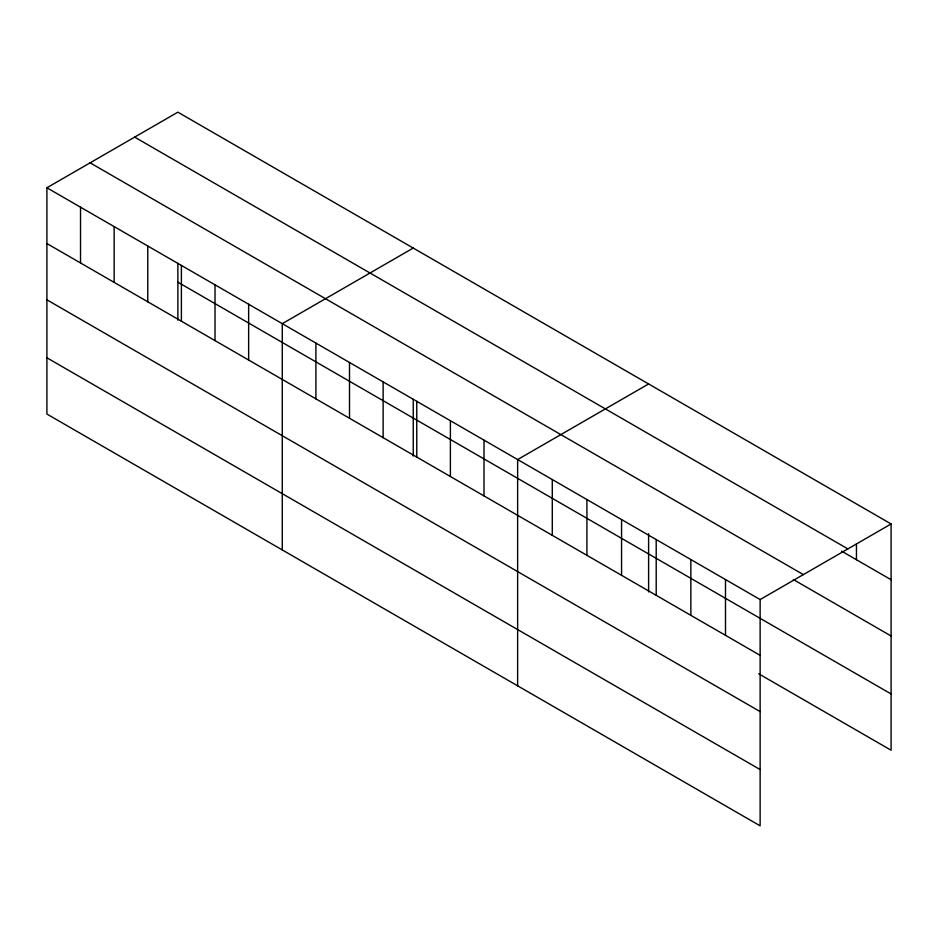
<?xml version="1.0" encoding="UTF-8"?>
<svg xmlns="http://www.w3.org/2000/svg" width="938" height="938" viewBox="0 0 938 938"><rect width="100%" height="100%" fill="white"/><g stroke="black" fill="none" stroke-linecap="round" stroke-linejoin="round"><path stroke-width="1.41" d="M46.9 187.776L760.132 599.558L760.132 825.827L46.9 414.045L46.9 187.776L177.868 112.173L891.1 523.955L891.1 750.224L758.713 673.789M413.236 248.054L282.268 323.669L282.268 549.938M648.604 383.947L517.635 459.561L517.635 685.83M760.132 599.558L891.1 523.955M134.65 137.124L847.882 548.906M841.609 551.157L891.1 579.731M90.118 162.825L803.35 574.607M793.36 579.555L891.1 635.987M177.868 282.174L891.1 693.956M46.9 243.552L760.132 655.334M46.9 299.82L760.132 711.602M46.9 357.788L760.132 769.57M856.453 543.993L856.453 559.728M725.496 579.567L725.496 635.343M690.849 559.564L690.849 615.34M656.201 539.561L656.201 595.337M648.604 533.663L648.604 591.925M621.566 519.558L621.566 575.334M586.918 499.555L586.918 555.331M552.283 479.553L552.283 535.328M484.008 440.145L484.008 495.921M450.392 420.728L450.392 476.504M416.765 401.323L416.765 457.099M413.236 399.225L413.236 456.044M383.138 381.907L383.138 437.683M349.511 362.49L349.511 418.266M315.895 343.085L315.895 398.861M248.64 304.252L248.64 360.028M215.025 284.847L215.025 340.623M181.397 265.431L181.397 321.206M177.868 263.332L177.868 320.151M147.77 246.014L147.77 301.79M114.143 226.609L114.143 282.385M80.527 207.192L80.527 262.968"/></g></svg>
